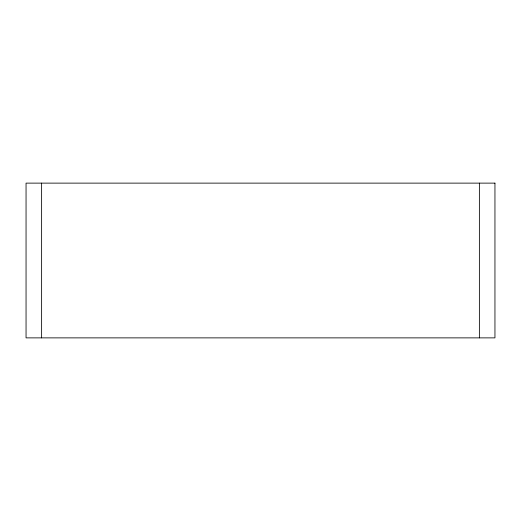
<?xml version="1.0" encoding="UTF-8"?>
<svg xmlns="http://www.w3.org/2000/svg" width="521" height="521" viewBox="0 0 521 521"><rect width="100%" height="100%" fill="white"/><g stroke="black" fill="none" stroke-linecap="round" stroke-linejoin="round"><path stroke-width="0.78" d="M479.379 183.125L479.379 337.875M41.621 183.125L41.621 337.875M494.95 183.125L26.05 183.125L26.05 337.875L494.95 337.875L494.95 183.125"/></g></svg>
